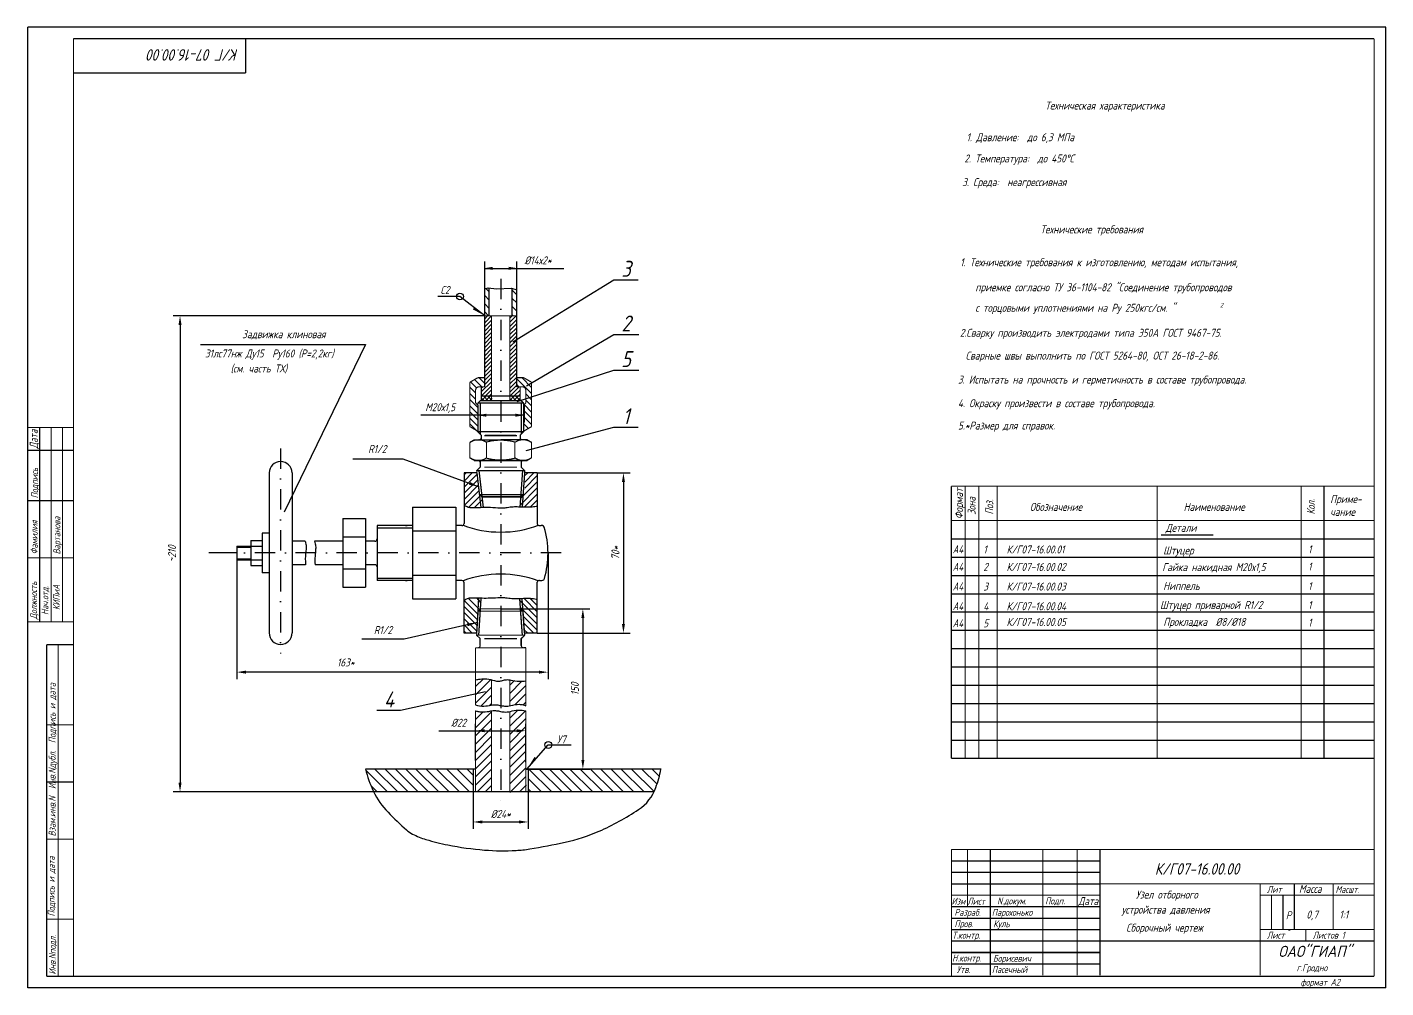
# Model space of a CAD drawing. Extents: x 143 to 1410, y 455 to 1060.
# Drawn here: x 143 to 738, y 456 to 876 of the extents above; entities that cross this region are included whole.
import ezdxf
from ezdxf.enums import TextEntityAlignment as Align

# ---------------------------------------------------------------- set-up
doc = ezdxf.new("R2010")
doc.units = 0
doc.header["$LTSCALE"] = 0.7
doc.header["$MEASUREMENT"] = 0
doc.linetypes.add('DASHDOT', pattern=[25.4, 12.7, -6.35, 0, -6.35])
doc.layers.get('0').update_dxf_attribs({"linetype": 'CONTINUOUS'})
doc.layers.get('DEFPOINTS').update_dxf_attribs({"linetype": 'CONTINUOUS'})
doc.styles.add('ROMANC', font='romanc', dxfattribs={"width": 0.8, "oblique": 15, "height": 3.5})
doc.dimstyles.get("Standard").update_dxf_attribs({"dimtxt": 0.18, "dimasz": 0.18, "dimexe": 0.18, "dimexo": 0.0625, "dimgap": 0.09, "dimtad": 0, "dimtih": 1, "dimtoh": 1, "dimdec": 4, "dimzin": 0, "dimdsep": 46, "dimtxsty": 'Standard', "dimcen": 0.09, "dimadec": 0, "dimazin": 0, "dimtfac": 1, "dimtdec": 4, "dimtofl": 0, "dimtmove": 0, "dimatfit": 3, "dimfxl": 0, "dimtolj": 1, "dimtzin": 0, "dimarcsym": 0})

# ---------------------------------------------------------------- blocks, each defined once
blk = doc.blocks.new('*D3')
at = {"color": 0, "linetype": 'ByBlock'}
for p, q in [((561.09, 750.24), (424.82, 750.24)), ((427.82, 746.24), (427.82, 546.12)), ((559.09, 542.12), (424.82, 542.12))]:
    blk.add_line(p, q, dxfattribs=at)
for points in [[(427.16, 746.24), (428.49, 746.24), (427.82, 750.24)], [(427.16, 546.12), (428.49, 546.12), (427.82, 542.12)]]:
    blk.add_solid(points, dxfattribs=at)
at = {"layer": 'DEFPOINTS', "color": 0, "linetype": 'ByBlock'}
for p in [(561.09, 750.24), (427.82, 542.12), (559.09, 542.12)]:
    blk.add_point(p, dxfattribs=at)
at = {"color": 0, "linetype": 'ByBlock', "style": 'ROMANC', "oblique": 15, "width": 0.8}
blk.add_text('~210', height=3.5, rotation=90, dxfattribs=at).set_placement((424.32, 646.18), align=Align.MIDDLE_CENTER)
blk = doc.blocks.new('*D4')
at = {"color": 0, "linetype": 'ByBlock'}
for p, q in [((556.09, 542.12), (556.09, 525.97)), ((580.09, 542.12), (580.09, 525.97)), ((560.09, 528.97), (576.09, 528.97))]:
    blk.add_line(p, q, dxfattribs=at)
for points in [[(560.09, 529.64), (560.09, 528.31), (556.09, 528.97)], [(576.09, 529.64), (576.09, 528.31), (580.09, 528.97)]]:
    blk.add_solid(points, dxfattribs=at)
at = {"layer": 'DEFPOINTS', "color": 0, "linetype": 'ByBlock'}
for p in [(556.09, 542.12), (580.09, 542.12), (580.09, 528.97)]:
    blk.add_point(p, dxfattribs=at)
at = {"color": 0, "linetype": 'ByBlock', "style": 'ROMANC', "oblique": 15, "width": 0.8}
blk.add_text('%%C24*', height=3.5, dxfattribs=at).set_placement((568.09, 532.47), align=Align.MIDDLE_CENTER)
blk = doc.blocks.new('*D5')
at = {"color": 0, "linetype": 'ByBlock'}
for p, q in [((584.09, 681.59), (624.76, 681.59)), ((621.76, 677.59), (621.76, 615.59)), ((584.09, 611.59), (624.76, 611.59))]:
    blk.add_line(p, q, dxfattribs=at)
for points in [[(621.1, 677.59), (622.43, 677.59), (621.76, 681.59)], [(621.1, 615.59), (622.43, 615.59), (621.76, 611.59)]]:
    blk.add_solid(points, dxfattribs=at)
at = {"layer": 'DEFPOINTS', "color": 0, "linetype": 'ByBlock'}
for p in [(584.09, 681.59), (584.09, 611.59), (621.76, 611.59)]:
    blk.add_point(p, dxfattribs=at)
at = {"color": 0, "linetype": 'ByBlock', "style": 'ROMANC', "oblique": 15, "width": 0.8}
blk.add_text('70*', height=3.5, rotation=90, dxfattribs=at).set_placement((618.26, 646.59), align=Align.MIDDLE_CENTER)
blk = doc.blocks.new('*X0')
at = {"color": 0}
for p, q in [((659.41, 734.85), (661.46, 736.89)), ((659.41, 736.65), (659.66, 736.89)), ((661.53, 735.79), (660.44, 736.89)), ((661.53, 734), (659.41, 736.12)), ((659.41, 733.05), (661.53, 735.17)), ((661.35, 732.39), (659.41, 734.32)), ((659.55, 732.39), (659.41, 732.52)), ((660.55, 732.39), (661.53, 733.38))]:
    blk.add_line(p, q, dxfattribs=at)
blk = doc.blocks.new('*X1')
at = {"color": 0}
for p, q in [((557.91, 832.24), (556.44, 833.7)), ((569.91, 831.01), (567.91, 833.01)), ((557.91, 828.65), (555.91, 830.65)), ((557.91, 825.05), (555.91, 827.05)), ((569.91, 827.42), (567.91, 829.42)), ((557.61, 821.76), (555.91, 823.46)), ((569.91, 823.83), (567.91, 825.83)), ((568.39, 821.76), (567.91, 822.24))]:
    blk.add_line(p, q, dxfattribs=at)

msp = doc.modelspace()

# ---------------------------------------------------------------- linework, layer by layer
for p, q in [((737.6804, 876.4646), (143.6804, 876.4646)), ((143.6804, 456.4646), (143.6804, 876.4646)), ((737.6804, 456.4646), (737.6804, 876.4646)), ((343.552, 750.244), (343.552, 762.01548)), ((345.552, 750.244), (345.552, 762.4453)), ((355.552, 750.244), (355.552, 762.23467)), ((355.908, 738.852), (400.094, 765.996)), ((357.552, 750.244), (357.552, 761.599)), ((400.094, 765.996), (410.597, 765.996)), ((332.537, 758.759), (323.076, 758.759)), ((343.58627, 750.3005), (332.72605, 758.71458)), ((219.31164, 737.779), (291.337, 737.779)), ((291.337, 737.779), (255.785, 664.383)), ((361.877, 719.622), (400.085, 742.054)), ((400.094, 742.109), (410.959, 742.109)), ((357.719, 712.793), (400.094, 726.546)), ((400.094, 726.546), (410.959, 726.546)), ((340.563, 712.126), (341.563, 713.126)), ((359.574, 713.126), (341.563, 713.126)), ((359.574, 713.126), (341.563, 713.126)), ((359.574, 713.126), (341.563, 713.126)), ((359.574, 713.126), (341.563, 713.126)), ((359.574, 713.126), (341.563, 713.126)), ((360.574, 712.126), (359.574, 713.126)), ((340.552, 710.06), (340.552, 699.56)), ((341.552, 712.126), (341.552, 698.56)), ((341.552, 711.06), (341.552, 699.56)), ((341.552, 711.049), (341.552, 698.56)), ((359.574, 713.06), (341.563, 713.06)), ((359.574, 713.06), (341.563, 713.06)), ((359.574, 713.06), (341.563, 713.06)), ((359.574, 713.06), (341.563, 713.06)), ((359.574, 713.06), (341.563, 713.06)), ((359.574, 713.06), (341.563, 713.06)), ((359.574, 713.06), (341.563, 713.06)), ((359.552, 712.126), (359.552, 699.56)), ((359.552, 711.06), (359.552, 698.56)), ((360.552, 710.06), (360.552, 699.56)), ((361.703, 691.439), (400.094, 701.573)), ((400.094, 701.573), (410.597, 701.573)), ((338.95908, 696.06), (350.552, 696.06)), ((342.052, 698.06), (340.552, 699.56)), ((360.552, 699.56), (340.56, 699.56)), ((340.76734, 696.06), (341.052, 696.06)), ((341.552, 698.56), (341.59509, 698.56)), ((342.052, 698.06), (342.052, 696.06)), ((357.18111, 697.885), (343.7178, 697.885)), ((362.14492, 696.06), (350.552, 696.06)), ((359.052, 698.06), (360.552, 699.56)), ((359.052, 698.06), (359.052, 696.06)), ((359.552, 698.56), (359.50891, 698.56)), ((359.552, 698.56), (359.50891, 698.56)), ((307.821, 687.633), (285.92195, 687.633)), ((340.82108, 675.54064), (307.821, 687.633)), ((350.552, 687.06), (338.95908, 687.06)), ((338.95908, 687.06), (340.76734, 687.06)), ((341.552, 684.06), (340.029, 682.537)), ((341.552, 687.06), (341.552, 684.06)), ((350.552, 687.06), (362.14492, 687.06)), ((359.552, 684.06), (359.499, 684.06)), ((359.552, 687.06), (359.552, 684.06)), ((359.552, 684.06), (361.075, 682.537)), ((249.264, 681.577), (249.264, 611.607)), ((259.264, 681.577), (259.264, 611.607)), ((334.552, 681.592), (334.552, 659.52778)), ((340.1476, 681.60195), (341.83359, 666.42802)), ((341.03458, 682.67446), (342.83943, 666.43085)), ((341.03458, 682.67446), (342.30455, 671.2448)), ((360.06151, 682.63031), (358.9345, 666.63222)), ((360.99101, 681.59443), (359.93483, 666.60173)), ((366.552, 681.592), (366.552, 659.29638)), ((341.20023, 672.12825), (342.30455, 671.2448)), ((360.32118, 672.08599), (359.13968, 671.06)), ((311.91, 666.592), (330.91, 666.592)), ((311.91, 666.592), (311.91, 626.592)), ((330.91, 666.592), (330.91, 626.592)), ((359.13968, 671.06), (342.53554, 671.06)), ((281.478, 661.592), (281.478, 631.592)), ((291.478, 661.592), (291.478, 631.592)), ((246.264, 655.262), (246.264, 637.922)), ((249.264, 655.262), (246.264, 655.262)), ((296.478, 658.592), (296.478, 634.592)), ((311.91, 658.592), (296.478, 658.592)), ((296.478, 657.58278), (311.91, 657.58278)), ((308.872, 658.592), (309.572, 658.592)), ((311.91, 656.302), (330.91, 656.302)), ((333.552, 658.52778), (330.91, 658.52778)), ((367.511, 658.57978), (368.277, 658.57978)), ((639.452, 654.55), (662.222, 654.55)), ((235.124, 649.592), (246.264, 649.592)), ((235.124, 649.592), (235.124, 643.592)), ((235.124, 649.092), (241.264, 649.092)), ((241.264, 652.092), (241.264, 641.092)), ((241.264, 652.092), (246.264, 652.092)), ((264.99499, 651.722), (259.264, 651.722)), ((281.478, 651.722), (269.05059, 651.722)), ((295.478, 651.722), (291.478, 651.722)), ((547.65999, 652.78406), (732.55999, 652.78406)), ((235.124, 644.092), (241.264, 644.092)), ((235.124, 643.592), (246.264, 643.592)), ((547.65999, 644.78406), (732.55999, 644.78406)), ((241.264, 641.092), (246.264, 641.092)), ((249.264, 637.922), (246.264, 637.922)), ((265.20157, 641.462), (259.264, 641.462)), ((281.478, 641.462), (269.35078, 641.462)), ((295.478, 641.462), (291.478, 641.462)), ((311.91, 636.882), (330.91, 636.882)), ((547.65999, 636.78406), (732.55999, 636.78406)), ((296.478, 635.60122), (311.91, 635.60122)), ((311.91, 634.592), (296.478, 634.592)), ((308.872, 634.592), (309.572, 634.592)), ((333.552, 634.53722), (330.91, 634.53722)), ((334.552, 611.592), (334.552, 633.53722)), ((366.552, 611.592), (366.552, 633.87262)), ((367.511, 634.58922), (368.277, 634.58922)), ((311.91, 626.592), (330.91, 626.592)), ((340.0979, 611.5892), (341.04839, 626.82689)), ((340.0979, 611.5892), (341.04839, 626.82689)), ((341.03227, 610.50593), (342.04434, 626.73076)), ((341.15822, 612.525), (342.04434, 626.73076)), ((360.06239, 610.51898), (358.96078, 626.50793)), ((359.92334, 612.5372), (358.96078, 626.50793)), ((360.98971, 611.6083), (359.95663, 626.6026)), ((360.98971, 611.6083), (359.95663, 626.6026)), ((547.65999, 628.78406), (732.55999, 628.78406)), ((340.69133, 621.10271), (341.75165, 622.03851)), ((341.0357, 610.56082), (341.75165, 622.03851)), ((341.0357, 610.56082), (341.75165, 622.03851)), ((360.33452, 621.11776), (359.17936, 622.124)), ((360.05861, 610.57385), (359.26815, 622.04666)), ((547.65999, 620.78406), (732.55999, 620.78406)), ((340.38281, 616.1566), (308.393, 608.911)), ((547.65999, 612.78406), (732.55999, 612.78406)), ((308.393, 608.911), (289.82974, 608.911)), ((341.552, 609.124), (340.029, 610.647)), ((341.552, 606.124), (341.552, 609.124)), ((341.552, 607.124), (341.552, 608.91689)), ((359.552, 609.124), (359.499, 609.124)), ((359.552, 609.124), (361.075, 610.647)), ((359.552, 606.124), (359.552, 609.124)), ((361.552, 605.124), (360.552, 605.124)), ((547.65999, 604.78406), (732.55999, 604.78406)), ((547.65999, 596.78406), (732.55999, 596.78406)), ((547.65999, 588.78406), (732.55999, 588.78406)), ((343.886, 585.8), (306.655, 577.775)), ((306.655, 577.775), (296.435, 577.775)), ((547.65999, 580.78406), (732.55999, 580.78406)), ((547.65999, 572.78406), (732.55999, 572.78406)), ((547.65999, 564.78406), (732.55999, 564.78406)), ((361.94837, 552.124), (371.35557, 562.66324)), ((371.31, 562.687), (381.373, 562.687)), ((339.552, 552.124), (291.36596, 552.124)), ((420.69, 552.124), (361.552, 552.124)), ((346.552, 542.124), (295.02808, 542.124)), ((417.60482, 542.124), (339.552, 542.124)), ((547.6804, 511.9646), (612.6804, 511.9646)), ((547.6804, 506.9646), (612.6804, 506.9646)), ((547.6804, 501.9646), (612.6804, 501.9646)), ((547.6804, 486.9646), (612.6804, 486.9646)), ((547.6804, 481.9646), (612.6804, 481.9646)), ((695.106, 481.826), (695.892, 481.826)), ((547.6804, 476.9646), (732.6804, 476.9646)), ((547.6804, 471.9646), (612.6804, 471.9646)), ((612.6804, 471.9646), (547.6804, 471.9646)), ((547.6804, 471.9646), (612.6804, 471.9646)), ((547.6804, 466.9646), (612.6804, 466.9646)), ((737.6804, 456.4646), (143.6804, 456.4646)), ((737.6804, 456.4646), (737.6804, 456.4646))]:
    msp.add_line(p, q)
at = {"color": 0, "linetype": 'ByBlock'}
for p, q in [((343.552, 762.01548), (343.552, 774.028)), ((357.552, 761.599), (357.552, 774.028)), ((343.552, 771.028), (357.552, 771.028)), ((357.552, 771.028), (365.552, 771.028)), ((365.552, 771.028), (378.1382, 771.028)), ((340.552, 711.232), (340.552, 703.814)), ((360.80458, 711.45058), (360.80458, 703.814)), ((332.552, 706.814), (315.64751, 706.814)), ((340.552, 706.814), (332.552, 706.814)), ((360.80458, 706.814), (340.552, 706.814)), ((235.124, 646.592), (222.896, 646.592)), ((235.124, 646.592), (235.124, 591.474)), ((371.234, 646.592), (371.234, 591.474)), ((350.552, 622.124), (389.481, 622.124)), ((386.481, 618.124), (386.481, 556.124)), ((367.234, 594.474), (239.124, 594.474)), ((339.552, 555.82815), (339.552, 571.856)), ((361.552, 555.124), (361.552, 571.856)), ((323.552, 568.856), (357.552, 568.856)), ((361.552, 552.124), (389.481, 552.124))]:
    msp.add_line(p, q, dxfattribs=at)
at = {"linetype": 'DASHDOT'}
for p, q in [((350.552, 766.459), (350.552, 536.434)), ((254.264, 692.293), (254.264, 602.672)), ((377.015, 646.592), (227.808, 646.592))]:
    msp.add_line(p, q, dxfattribs=at)
at = {"color": 0}
for p, q in [((343.552, 749.01058), (344.78542, 750.244)), ((343.552, 747.21453), (346.552, 750.21453)), ((354.552, 749.23427), (355.56173, 750.244)), ((354.552, 747.43822), (357.35778, 750.244)), ((343.552, 745.41848), (346.552, 748.41848)), ((343.552, 743.62243), (346.552, 746.62243)), ((343.552, 741.82638), (346.552, 744.82638)), ((343.552, 740.03033), (346.552, 743.03033)), ((354.552, 745.64217), (357.552, 748.64217)), ((354.552, 743.84612), (357.552, 746.84612)), ((354.552, 742.05007), (357.552, 745.05007)), ((354.552, 740.25402), (357.552, 743.25402)), ((343.552, 738.23427), (346.552, 741.23427)), ((343.552, 736.43822), (346.552, 739.43822)), ((343.552, 734.64217), (346.552, 737.64217)), ((354.552, 738.45797), (357.552, 741.45797)), ((354.552, 736.66192), (357.552, 739.66192)), ((354.552, 734.86586), (357.552, 737.86586)), ((343.552, 732.84612), (346.552, 735.84612)), ((343.552, 731.05007), (346.552, 734.05007)), ((343.552, 729.25402), (346.552, 732.25402)), ((354.552, 733.06981), (357.552, 736.06981)), ((354.552, 731.27376), (357.552, 734.27376)), ((354.552, 729.47771), (357.552, 732.47771)), ((343.552, 727.45797), (346.552, 730.45797)), ((343.552, 725.66192), (346.552, 728.66192)), ((343.552, 723.86586), (346.552, 726.86586)), ((343.552, 722.06981), (346.552, 725.06981)), ((354.552, 727.68166), (357.552, 730.68166)), ((354.552, 725.88561), (357.552, 728.88561)), ((354.552, 724.08956), (357.552, 727.08956)), ((354.552, 722.29351), (357.552, 725.29351)), ((337.37903, 721.40574), (340.01503, 718.76974)), ((339.08701, 722.39184), (342.23484, 719.244)), ((340.92892, 723.244), (343.552, 720.62092)), ((342.052, 716.97771), (346.552, 721.47771)), ((342.052, 718.77376), (342.52224, 719.244)), ((342.11434, 715.244), (346.552, 719.68166)), ((343.552, 720.27376), (346.552, 723.27376)), ((354.552, 720.49745), (357.552, 723.49745)), ((354.552, 718.7014), (357.552, 721.7014)), ((354.552, 716.90535), (357.552, 719.90535)), ((354.6867, 715.244), (358.6867, 719.244)), ((357.552, 722.78538), (364.052, 716.28538)), ((357.552, 720.09131), (358.39931, 719.244)), ((359.78746, 723.244), (364.052, 718.97946)), ((337.052, 719.03869), (339.552, 716.53869)), ((337.052, 716.34461), (339.552, 713.84461)), ((337.052, 713.65054), (340.552, 710.15054)), ((343.91039, 715.244), (346.552, 717.88561)), ((345.70644, 715.244), (346.552, 716.08956)), ((356.48275, 715.244), (359.052, 717.81325)), ((358.2788, 715.244), (359.052, 716.0172)), ((361.552, 716.09131), (364.052, 713.59131)), ((361.552, 713.39723), (364.052, 710.89723)), ((337.052, 710.95646), (340.552, 707.45646)), ((337.052, 708.26238), (340.552, 704.76238)), ((360.552, 709.00907), (364.052, 705.50907)), ((360.80458, 711.45058), (364.052, 708.20315)), ((337.052, 705.56831), (340.552, 702.06831)), ((337.052, 703.08531), (340.552, 699.58531)), ((360.552, 706.315), (364.052, 702.815)), ((360.552, 703.62092), (360.77105, 703.40188)), ((360.552, 703.236), (362.72273, 701.06527)), ((334.552, 680.74089), (335.40311, 681.592)), ((334.552, 678.04681), (338.09719, 681.592)), ((334.552, 675.35274), (340.21296, 681.0137)), ((334.552, 672.65866), (340.48237, 678.58903)), ((359.19734, 670.36323), (366.552, 677.71789)), ((360.90023, 680.30574), (362.2797, 681.50364)), ((361.052, 677.60605), (365.03795, 681.592)), ((361.052, 674.91197), (366.552, 680.41197)), ((334.552, 669.96458), (340.75177, 676.16436)), ((334.60022, 667.31873), (341.02118, 673.73969)), ((336.44978, 666.47421), (342.19613, 672.22056)), ((358.99317, 667.46498), (366.552, 675.02382)), ((360.79, 666.56773), (366.552, 672.32974)), ((338.97552, 666.30587), (342.46554, 669.79589)), ((363.48737, 666.57103), (366.552, 669.63566)), ((334.60022, 625.86527), (340.61333, 619.85217)), ((336.44978, 626.70979), (341.41669, 621.74288)), ((339.97517, 626.91269), (341.91835, 624.71096)), ((359.01676, 625.69543), (366.552, 618.16018)), ((360.79, 626.61627), (366.552, 620.85426)), ((363.48737, 626.61297), (366.552, 623.54834)), ((334.552, 623.21942), (340.45514, 617.31627)), ((334.552, 620.52534), (340.052, 615.02534)), ((359.21611, 622.802), (366.552, 615.46611)), ((360.49201, 618.83202), (366.552, 612.77203)), ((334.552, 617.83126), (340.052, 612.33126)), ((334.552, 615.13719), (338.09719, 611.592)), ((334.552, 612.44311), (335.40311, 611.592)), ((360.69136, 615.93859), (365.03795, 611.592)), ((360.90091, 612.89712), (362.27853, 611.6971)), ((339.552, 588.15707), (342.98311, 591.58818)), ((339.552, 584.56497), (346.20964, 591.22261)), ((354.552, 588.78866), (356.51906, 590.75572)), ((354.552, 585.19656), (359.85336, 590.49792)), ((354.552, 581.60446), (361.552, 588.60446)), ((339.552, 580.97287), (346.552, 587.97287)), ((341.84359, 579.67236), (346.552, 584.38077)), ((356.81313, 580.27348), (361.552, 585.01236)), ((339.552, 577.38077), (339.68103, 577.5098)), ((339.552, 570.19656), (346.552, 577.19656)), ((339.552, 573.78866), (342.83594, 577.0726)), ((345.67088, 579.90754), (346.552, 580.78866)), ((354.552, 574.42025), (357.97982, 577.84808)), ((354.552, 570.82815), (361.34047, 577.61662)), ((360.33421, 580.20246), (361.552, 581.42025)), ((339.552, 566.60446), (346.552, 573.60446)), ((354.552, 567.23605), (361.552, 574.23605)), ((354.552, 563.64395), (361.552, 570.64395)), ((339.552, 563.01236), (346.552, 570.01236)), ((339.552, 559.42025), (346.552, 566.42025)), ((354.552, 560.05184), (361.552, 567.05184)), ((339.552, 555.82815), (346.552, 562.82815)), ((339.552, 552.23605), (346.552, 559.23605)), ((354.552, 556.45974), (361.552, 563.45974)), ((354.552, 552.86764), (361.552, 559.86764)), ((339.552, 548.64395), (346.552, 555.64395)), ((354.552, 549.27554), (361.552, 556.27554)), ((354.552, 545.68343), (361.552, 552.68343)), ((301.03214, 542.124), (291.48625, 551.66989)), ((305.52227, 542.124), (295.52227, 552.124)), ((310.0124, 542.124), (300.0124, 552.124)), ((314.50253, 542.124), (304.50253, 552.124)), ((318.99266, 542.124), (308.99266, 552.124)), ((323.48278, 542.124), (313.48278, 552.124)), ((327.97291, 542.124), (317.97291, 552.124)), ((332.46304, 542.124), (322.46304, 552.124)), ((336.95317, 542.124), (326.95317, 552.124)), ((338.552, 545.0153), (331.4433, 552.124)), ((338.552, 549.50542), (335.93342, 552.124)), ((339.552, 545.05184), (346.552, 552.05184)), ((340.21626, 542.124), (346.552, 548.45974)), ((354.552, 541.85543), (361.552, 548.85543)), ((368.38406, 542.124), (362.552, 547.95606)), ((372.87419, 542.124), (362.87419, 552.124)), ((377.36432, 542.124), (367.36432, 552.124)), ((381.85445, 542.124), (371.85445, 552.124)), ((386.34458, 542.124), (376.34458, 552.124)), ((390.8347, 542.124), (380.8347, 552.124)), ((395.32483, 542.124), (385.32483, 552.124)), ((399.81496, 542.124), (389.81496, 552.124)), ((404.30509, 542.124), (394.30509, 552.124)), ((408.79522, 542.124), (398.79522, 552.124)), ((413.28534, 542.124), (403.28534, 552.124)), ((417.66022, 542.23925), (407.77547, 552.124)), ((418.90649, 545.48311), (412.2656, 552.124)), ((419.91897, 548.96076), (416.75573, 552.124)), ((296.54202, 542.124), (293.80432, 544.86169)), ((343.80836, 542.124), (346.552, 544.86764)), ((358.69857, 542.124), (361.81, 545.23543)), ((363.89394, 542.124), (362.552, 543.46594))]:
    msp.add_line(p, q, dxfattribs=at)
at = {"linetype": 'Continuous'}
for p, q in [((360.574, 712.126), (340.552, 712.126)), ((338.95908, 687.06), (350.552, 687.06)), ((362.14492, 687.06), (350.552, 687.06)), ((340.052, 681.592), (334.552, 681.592)), ((366.552, 681.592), (361.052, 681.592)), ((360.29125, 672.06), (341.28554, 672.06)), ((360.29125, 672.06), (350.552, 672.06)), ((281.478, 661.592), (291.478, 661.592)), ((281.478, 653.592), (291.478, 653.592)), ((281.478, 639.592), (291.478, 639.592)), ((281.478, 631.592), (291.478, 631.592)), ((340.052, 611.592), (334.552, 611.592)), ((340.052, 611.592), (334.552, 611.592)), ((340.052, 611.592), (334.552, 611.592)), ((366.552, 611.592), (361.052, 611.592)), ((366.552, 611.592), (361.052, 611.592)), ((366.552, 611.592), (361.052, 611.592)), ((338.552, 552.124), (338.552, 542.124)), ((362.552, 552.124), (362.552, 542.124))]:
    msp.add_line(p, q, dxfattribs=at)
at = {"const_width": 0.5}
for points in [[(732.5774, 871.4646), (163.6804, 871.4646)], [(163.6804, 461.4646), (163.6804, 871.4646)], [(238.9904, 856.4126), (238.9904, 871.4126)], [(732.5774, 461.4646), (732.5774, 871.4646)], [(238.9904, 856.4126), (163.6804, 856.4126)], [(343.552, 750.244), (343.552, 719.126)], [(343.552, 750.244), (357.552, 750.244)], [(357.552, 750.244), (343.552, 750.244)], [(346.552, 750.244), (346.552, 713.126)], [(354.552, 750.244), (354.552, 713.126)], [(357.552, 750.244), (357.552, 719.126)], [(340.563, 723.244), (337.052, 721.21692)], [(337.052, 721.21692), (337.052, 701.83273)], [(343.552, 723.244), (340.563, 723.244)], [(343.552, 719.244), (341.152, 719.244)], [(342.052, 719.244), (342.052, 713.126)], [(343.552, 719.244), (342.052, 719.244)], [(360.552, 723.244), (357.552, 723.244)], [(359.952, 719.244), (357.552, 719.244)], [(359.052, 719.244), (357.552, 719.244)], [(359.052, 719.244), (359.052, 713.126)], [(360.552, 723.244), (364.052, 721.22327)], [(364.052, 721.22327), (364.052, 701.83273)], [(339.552, 717.644), (339.552, 712.61221)], [(340.552, 712.148), (341.53, 713.126)], [(340.563, 712.126), (341.563, 713.126)], [(359.574, 713.126), (341.563, 713.126)], [(359.052, 715.244), (342.052, 715.244)], [(360.552, 712.148), (359.574, 713.126)], [(361.552, 717.644), (361.552, 712.61221)], [(339.84489, 711.93911), (340.552, 711.232)], [(340.552, 712.126), (340.552, 699.56)], [(340.552, 710.082), (340.552, 699.56)], [(360.552, 712.126), (360.552, 699.56)], [(361.25911, 711.90511), (360.552, 711.198)], [(163.8004, 701.4646), (143.6804, 701.4646)], [(148.9004, 616.4646), (148.9004, 701.4646)], [(153.9004, 616.4646), (153.9004, 701.4646)], [(158.9004, 616.4646), (158.9004, 701.4646)], [(340.702, 699.7254), (337.052, 701.83273)], [(360.402, 699.7254), (364.052, 701.83273)], [(338.95908, 696.06), (337.052, 694.95895)], [(338.95908, 696.06), (337.052, 694.95895)], [(350.552, 696.06), (338.95908, 696.06)], [(338.95908, 696.06), (341.052, 696.06)], [(340.552, 699.56), (350.552, 699.56)], [(341.90555, 698.20645), (340.552, 699.56)], [(341.90555, 698.20645), (340.552, 699.56)], [(342.052, 697.85289), (342.052, 697.06)], [(342.052, 697.85289), (342.052, 697.06)], [(343.435, 697.885), (350.552, 697.885)], [(344.36734, 695.10944), (344.36734, 688.01056)], [(360.552, 699.56), (350.552, 699.56)], [(357.669, 697.885), (350.552, 697.885)], [(350.552, 696.06), (362.14492, 696.06)], [(356.73666, 695.10944), (356.73666, 688.01056)], [(359.052, 697.85289), (359.052, 697.06)], [(359.19845, 698.20645), (360.552, 699.56)], [(362.14492, 696.06), (364.052, 694.95895)], [(163.8004, 691.4646), (143.6804, 691.4646)], [(337.052, 694.95895), (337.052, 688.16105)], [(337.052, 694.95895), (337.052, 688.16105)], [(364.052, 694.95895), (364.052, 688.16105)], [(338.95908, 687.06), (337.052, 688.16105)], [(338.95908, 687.06), (337.052, 688.16105)], [(338.95908, 687.06), (350.552, 687.06)], [(340.76734, 687.06), (338.95908, 687.06)], [(341.40555, 683.91355), (340.052, 682.56)], [(341.40555, 683.91355), (340.052, 682.56)], [(341.552, 686.06), (341.552, 684.26711)], [(341.552, 686.06), (341.552, 684.26711)], [(343.435, 684.06), (350.552, 684.06)], [(362.14492, 687.06), (350.552, 687.06)], [(357.669, 684.06), (350.552, 684.06)], [(359.552, 686.06), (359.552, 684.26711)], [(359.69845, 683.91355), (361.052, 682.56)], [(362.14492, 687.06), (364.052, 688.16105)], [(340.0407, 682.56403), (341.20023, 672.12825)], [(340.0407, 682.56403), (341.20023, 672.12825)], [(340.052, 682.56), (350.552, 682.56)], [(361.052, 682.56), (350.552, 682.56)], [(361.05904, 682.56003), (360.32118, 672.08599)], [(341.20023, 672.12825), (342.30455, 671.2448)], [(341.20023, 672.12825), (342.53554, 671.06)], [(341.28554, 672.06), (350.542, 672.06)], [(360.29125, 672.06), (350.562, 672.06)], [(360.32118, 672.08599), (359.13968, 671.06)], [(547.60999, 675.78406), (732.55999, 675.78406)], [(547.60999, 675.78406), (732.55999, 675.78406)], [(547.65999, 556.78406), (547.65999, 675.78406)], [(553.65999, 556.78406), (553.65999, 675.78406)], [(559.65999, 556.78406), (559.65999, 675.78406)], [(567.65999, 556.78406), (567.65999, 675.78406)], [(637.65999, 556.78406), (637.65999, 675.78406)], [(700.65999, 556.78406), (700.65999, 675.78406)], [(710.65999, 556.78406), (710.65999, 675.78406)], [(163.8004, 669.4646), (143.6804, 669.4646)], [(359.13968, 671.06), (342.53554, 671.06)], [(547.65999, 660.78406), (732.55999, 660.78406)], [(163.8004, 644.4646), (143.6804, 644.4646)], [(340.03764, 610.62308), (340.69133, 621.10271)], [(340.03764, 610.62308), (340.69133, 621.10271)], [(340.69133, 621.10271), (341.84851, 622.124)], [(340.69133, 621.10271), (341.75165, 622.03851)], [(340.71546, 621.124), (350.542, 621.124)], [(359.17936, 622.124), (341.84851, 622.124)], [(360.32735, 621.124), (350.562, 621.124)], [(360.33452, 621.11776), (359.17936, 622.124)], [(361.05625, 610.64259), (360.33452, 621.11776)], [(163.8004, 616.4646), (143.6804, 616.4646)], [(151.9604, 461.4646), (151.9604, 606.4646)], [(163.9604, 606.4646), (151.9604, 606.4646)], [(156.9604, 461.4646), (156.9604, 606.4646)], [(341.40555, 609.27045), (340.052, 610.624)], [(341.40555, 609.27045), (340.052, 610.624)], [(340.052, 610.624), (350.552, 610.624)], [(341.552, 606.124), (341.552, 608.91689)], [(343.435, 609.124), (350.552, 609.124)], [(361.052, 610.624), (350.552, 610.624)], [(357.669, 609.124), (350.552, 609.124)], [(359.552, 606.124), (359.552, 608.91689)], [(359.69845, 609.27045), (361.052, 610.624)], [(339.552, 605.124), (361.552, 605.124)], [(163.9604, 571.4646), (151.9604, 571.4646)], [(547.65999, 556.78406), (732.55999, 556.78406)], [(163.9604, 546.4646), (151.9604, 546.4646)], [(361.552, 542.124), (339.552, 542.124)], [(163.9604, 521.4646), (151.9604, 521.4646)], [(547.6804, 516.9646), (732.6804, 516.9646)], [(547.6804, 461.9646), (547.6804, 516.9646)], [(547.6804, 516.9646), (547.6804, 461.4646)], [(554.6804, 491.9646), (554.6804, 516.9646)], [(564.6804, 461.9646), (564.6804, 516.9646)], [(587.6804, 461.9646), (587.6804, 516.9646)], [(602.6804, 461.9646), (602.6804, 516.9646)], [(612.6804, 461.9646), (612.6804, 516.9646)], [(612.6804, 501.9646), (732.6804, 501.9646)], [(682.6804, 461.9646), (682.6804, 501.9646)], [(697.6804, 481.9646), (697.6804, 501.9646)], [(714.6804, 481.9646), (714.6804, 501.9646)], [(547.6804, 496.9646), (612.6804, 496.9646)], [(547.6804, 496.9646), (612.6804, 496.9646)], [(682.6804, 496.9646), (732.6804, 496.9646)], [(682.6804, 496.9646), (732.6804, 496.9646)], [(687.6804, 481.9646), (687.6804, 496.9646)], [(692.6804, 481.9646), (692.6804, 496.9646)], [(547.6804, 491.9646), (612.6804, 491.9646)], [(547.6804, 491.9646), (612.6804, 491.9646)], [(163.9604, 486.4646), (151.9604, 486.4646)], [(682.6804, 481.9646), (732.6804, 481.9646)], [(682.6804, 481.9646), (732.6804, 481.9646)], [(702.6804, 476.9646), (702.6804, 481.9646)], [(612.6804, 476.9646), (732.6804, 476.9646)], [(682.6804, 476.9646), (732.6804, 476.9646)], [(732.5774, 461.4646), (151.9604, 461.4646)]]:
    msp.add_lwpolyline(points, dxfattribs=at)
msp.add_lwpolyline([(343.552, 762.01548), (345.056, 762.516), (348.669, 762.001), (355.208, 762.344), (357.552, 761.599)])
for points, format in [([(343.58627, 750.3005, 0, 1, 0), (338.63831, 753.51417, 1, 1, 0)], "xyseb"), ([(366.552, 666.96538, -0.010157751), (364.31312, 666.64603, -0.030036469), (362.7, 666.547, -0.01379802), (358.35036, 666.66158, 0.026226018), (356.06, 666.665, 0.028310418), (353.35818, 666.37328, -0.037564622), (351.317, 666.191, -0.018985559), (349.30784, 666.23922, 0.008914502), (345.033, 666.428, 0.019358492), (341.63738, 666.38586, -0.016130036), (337.563, 666.309, -0.103314017), (335.88124, 666.68382, -0.018146955), (334.552, 667.34484)], "xyb"), ([(264.99499, 651.722, -0.012444851), (265.2327, 650.96265, -0.081079433), (265.459, 649.032, -0.018121611), (265.2982, 647.05997, 0.016208247), (265.11, 644.856, 0.028847531), (265.1215, 642.51182, 0.006766993), (265.20157, 641.462)], "xyb"), ([(269.05059, 651.722, -0.018235047), (269.4117, 650.61365, -0.081079433), (269.638, 648.683, -0.018121611), (269.4772, 646.71097, 0.016208247), (269.289, 644.507, 0.028847531), (269.3005, 642.16282, 0.004515778), (269.35078, 641.462)], "xyb"), ([(366.552, 626.21862, 0.010157751), (364.31312, 626.53797, 0.030036469), (362.7, 626.637, 0.01379802), (358.35036, 626.52242, -0.026226018), (356.06, 626.519, -0.028310418), (353.35818, 626.81072, 0.037564622), (351.317, 626.993, 0.018985559), (349.30784, 626.94478, -0.008914502), (345.033, 626.756, -0.019358492), (341.63738, 626.79814, 0.016130036), (337.563, 626.875, 0.103314017), (335.88124, 626.50018, 0.018146955), (334.552, 625.83916)], "xyb"), ([(339.552, 591.10471, -0.022521087), (341.49725, 591.47239, -0.063776655), (344.457, 591.515, -0.050993053), (347.83373, 590.77802, 0.092940615), (349.725, 590.528, 0.071284265), (351.36059, 590.85316, -0.070309295), (353.018, 591.186, -0.067198537), (354.98001, 591.03581, 0.035911271), (358.615, 590.528, 0.050801023), (361.552, 590.62938, 0.041455727)], "xyb"), ([(339.552, 580.25373, 0.109096402), (343.172, 579.631, 0.041279808), (346.42317, 580.05436, -0.065856292), (348.477, 580.22, -0.049297761), (350.21442, 579.95819, 0.042807446), (352.21, 579.631, 0.086308768), (354.98806, 579.89638, -0.064151196), (358.694, 580.416, -0.069414533), (360.31085, 580.20884, -0.017712666), (361.552, 579.82292)], "xyb"), ([(339.552, 577.54327, 0.016741925), (340.96703, 577.22177, 0.059295584), (342.975, 577.078, 0.041279808), (346.22617, 577.50136, -0.065856292), (348.28, 577.667, -0.049297761), (350.01742, 577.40519, 0.042807446), (352.013, 577.078, 0.086308768), (354.79106, 577.34338, -0.117076849), (361.552, 577.57563, -0.069414533)], "xyb"), ([(362.20717, 552.41395, 0, 1, 0), (365.7569, 557.12664, 1, 1, 0)], "xyseb"), ([(291.36596, 552.124, 0.047025916), (294.91691, 542.35625, 0.081593268), (301.26, 533.193, 0.019039341), (309.30678, 525.4772, 0.06607135), (311.979, 523.671, 0.041049487), (317.86941, 521.31573, 0.026305563), (327.462, 518.91, 0.028340079), (343.47614, 516.71106, 0.033294913), (357.238, 516.529, 0.027935719), (363.26619, 517.18987, 0.010794914), (378.677, 520.1, 0.052485799), (393.58874, 524.92772, 0.041784466), (410.835, 534.383, 0.161383953), (418.40257, 544.01844, 0.039108969), (420.62475, 552.124)], "xyb")]:
    msp.add_lwpolyline(points, format=format)
for points in [[(341.152, 719.244, 0.414213562), (339.552, 717.644, 0.414213562)], [(361.552, 717.644, 0.414213562), (359.952, 719.244, 0.414213562)], [(339.552, 712.61221, 0.198912367), (339.84489, 711.90511, 0.198912367)], [(361.25911, 711.90511, 0.198912367), (361.552, 712.61221, 0.198912367)], [(337.052, 694.81324, -0.337741949), (344.36734, 694.90119, -0.337741949)], [(341.052, 696.06, 0.414213562), (342.052, 697.06, 0.414213562)], [(342.052, 697.06, -0.414213562), (341.052, 696.06, -0.414213562)], [(342.052, 697.85289, 0.198912367), (341.90555, 698.20645, 0.198912367)], [(341.90555, 698.20645, -0.198912367), (342.052, 697.85289, -0.198912367)], [(344.36734, 695.10944, -0.065251106), (350.552, 695.92, -0.065251106)], [(356.73666, 695.10944, 0.065251106), (350.552, 695.92, 0.065251106)], [(364.052, 694.81324, 0.337741949), (356.73666, 694.90119, 0.337741949)], [(359.19845, 698.20645, 0.198912367), (359.052, 697.85289, 0.198912367)], [(359.052, 697.06, 0.414213562), (360.052, 696.06, 0.414213562)], [(344.36734, 688.21881, -0.337741949), (337.052, 688.30676, -0.337741949)], [(341.552, 686.06, 0.414213562), (340.552, 687.06, 0.414213562)], [(340.552, 687.06, -0.414213562), (341.552, 686.06, -0.414213562)], [(341.40555, 683.91355, 0.198912367), (341.552, 684.26711, 0.198912367)], [(341.552, 684.26711, -0.198912367), (341.40555, 683.91355, -0.198912367)], [(350.552, 687.2, -0.065251106), (344.36734, 688.01056, -0.065251106)], [(350.552, 687.2, 0.065251106), (356.73666, 688.01056, 0.065251106)], [(356.73666, 688.21881, 0.337741949), (364.052, 688.30676, 0.337741949)], [(360.552, 687.06, 0.414213562), (359.552, 686.06, 0.414213562)], [(359.552, 684.26711, 0.198912367), (359.69845, 683.91355, 0.198912367)], [(340.552, 605.124, 0.414213562), (341.552, 606.124, 0.414213562)], [(341.552, 608.91689, 0.198912367), (341.40555, 609.27045, 0.198912367)], [(341.40555, 609.27045, -0.198912367), (341.552, 608.91689, -0.198912367)], [(359.552, 608.91689, -0.198912367), (359.69845, 609.27045, -0.198912367)], [(359.552, 606.124, 0.414213562), (360.552, 605.124, 0.414213562)]]:
    msp.add_lwpolyline(points, format="xyb", dxfattribs=at)
at = {"linetype": 'Continuous', "const_width": 0.5}
for points in [[(340.552, 712.126), (350.542, 712.126)], [(360.552, 712.126), (350.562, 712.126)], [(339.552, 605.124), (339.552, 580.14901)], [(361.552, 605.124), (361.552, 579.82292)], [(346.552, 591.14318), (346.552, 580.08096)], [(354.552, 591.11414), (354.552, 579.78973)], [(339.552, 577.54327), (339.552, 542.124)], [(346.552, 577.56431), (346.552, 542.124)], [(354.552, 577.28176), (354.552, 542.124)], [(361.552, 577.57563), (361.552, 542.124)]]:
    msp.add_lwpolyline(points, dxfattribs=at)
for centre in [(332.72605, 758.71458), (371.35557, 562.66324)]:
    msp.add_circle(centre, 1.5)
for centre, radius, start, end in [((254.264, 681.577), 5, 0, 180), ((340.76734, 693.06), 6.033, 231.98727348, 270), ((333.552, 659.52778), 1, 270, 0), ((350.552, 703.09798), 47.38801, 249.64160826, 290.35839174), ((367.511, 659.57978), 1, 196.4635952, 270), ((368.277, 655.57978), 3, 79.25464558, 90), ((368.64989, 657.54471), 1, 16.30090771, 79.25464558), ((330.824, 646.483), 40.41014, 344.02583477, 16.30090771), ((295.478, 652.722), 1, 270, 0), ((295.478, 640.462), 1, 0, 90), ((350.552, 589.95602), 47.38801, 69.75562166, 110.34390669), ((333.552, 633.53722), 1, 0, 90), ((367.511, 633.58922), 1, 90, 163.5364048), ((368.277, 637.58922), 3, 270, 282.57266785), ((368.71236, 635.63718), 1, 282.57266785, 344.02583477), ((254.264, 611.607), 5, 180, 0)]:
    msp.add_arc(centre, radius, start, end)
at = {"color": 0, "linetype": 'ByBlock'}
for points in [[(347.031, 771.69467), (347.031, 770.36133), (343.031, 771.028)], [(354.074, 771.69467), (354.074, 770.36133), (358.074, 771.028)], [(344.32758, 707.48067), (344.32758, 706.14733), (340.32758, 706.814)], [(356.941, 707.48067), (356.941, 706.14733), (360.941, 706.814)], [(385.81433, 618.124), (387.14767, 618.124), (386.481, 622.124)], [(239.124, 595.14067), (239.124, 593.80733), (235.124, 594.474)], [(367.234, 595.14067), (367.234, 593.80733), (371.234, 594.474)], [(343.552, 569.52267), (343.552, 568.18933), (339.552, 568.856)], [(357.552, 569.52267), (357.552, 568.18933), (361.552, 568.856)], [(385.81433, 556.124), (387.14767, 556.124), (386.481, 552.124)]]:
    msp.add_solid(points, dxfattribs=at)
for points in [[(337.17959, 677.61621), (336.72084, 676.36428), (340.706, 675.614)], [(335.81955, 615.80659), (336.11408, 614.5062), (339.868, 616.04)]]:
    msp.add_solid(points)
at = {"layer": 'DEFPOINTS', "color": 0, "linetype": 'ByBlock'}
for p in [(357.552, 771.028), (343.552, 762.01548), (357.552, 761.599), (343.552, 750.244), (341.53, 713.126), (341.53, 713.126), (341.552, 713.115), (345.75636, 713.126), (359.574, 713.126), (359.574, 713.126), (340.552, 711.232), (346.552, 712.33036), (350.552, 712.331), (350.552, 712.331), (360.80458, 711.45058), (340.552, 706.814), (341.39749, 696.06), (359.70651, 696.06), (341.39749, 687.06), (359.70651, 687.06), (334.552, 681.592), (342.19411, 672.23868), (359.32365, 672.15626), (342.30455, 671.2448), (342.30455, 671.2448), (359.25338, 671.15874), (359.25338, 671.15874), (225.896, 646.592), (235.124, 646.592), (235.124, 646.592), (371.234, 646.592), (341.68939, 621.04045), (341.75165, 622.03851), (341.75165, 622.03851), (350.552, 622.124), (359.26815, 622.04666), (359.26815, 622.04666), (359.33689, 621.04902), (334.552, 611.592), (334.552, 611.592), (235.124, 594.474), (361.552, 568.856), (339.552, 555.82815), (361.552, 555.124), (386.481, 552.124)]:
    msp.add_point(p, dxfattribs=at)

# ---------------------------------------------------------------- block references
msp.add_blockref('*X1', (-212.354, -71.512))
at = {"rotation": 270}
for p in [(-390.066, 1374.659), (-377.838, 1374.659)]:
    msp.add_blockref('*X0', p, dxfattribs=at)

# ---------------------------------------------------------------- texts
at = {"style": 'ROMANC', "oblique": 15}
for s, height, rotation, width, p in [('К/Г 07-16.00.00', 5, 180, 0.8, (235.8204, 866.8406)), ('Подпись', 3, 90, 0.8, (148.2004, 670.4646)), ('Зона', 3.5, 90, 0.75, (558.24999, 663.29406)), ('Поз.', 3.5, 90, 0.75, (565.97999, 663.41406)), ('Кол.', 3.5, 90, 0.75, (706.61999, 663.41406)), ('Фамилия', 3, 90, 0.8, (148.0004, 645.9646)), ('Вартанова', 3, 90, 0.8, (157.9274, 645.9646)), ('Должность', 3, 90, 0.8, (147.8004, 617.5646)), ('Нач.отд.', 3, 90, 0.8, (152.7204, 619.4676)), ('КИПиА', 3, 90, 0.8, (157.7174, 621.6066)), ('Взам.инв.N  Инв.Nдубл.  Подпись и дата', 3, 90, 0.8, (155.8604, 522.6646)), ('Подпись и дата', 3, 90, 0.8, (155.4604, 487.6646)), ('Инв.Nподл.', 3, 90, 0.8, (155.9604, 462.2646))]:
    msp.add_text(s, height=height, rotation=rotation, dxfattribs=dict(at, width=width)).set_placement(p)
at = {"style": 'ROMANC', "oblique": 15, "width": 0.8}
for s, height, p in [('Техническая характеристика', 3.5, (588.693, 840.451)), ('1. Давление:  до 6,3 МПа', 3.5, (554.28428, 826.59032)), ('2. Температура:  до 450%%DС', 3.5, (553.33528, 817.31032)), ('3. Среда:  неагрессивная', 3.5, (552.38528, 806.99232)), ('Технические требования', 3.5, (586.6, 786.302)), ('1. Технические требования к изготовлению, методам испытания,', 3.5, (551.50928, 771.94032)), ('приемке согласно ТУ 36-1104-82 "Соединение трубопроводов', 3.5, (558.15128, 760.99432)), ('с торцовыми уплотнениями на Ру 250кгс/см. "', 3.5, (558.15128, 752.01332)), ('2', 2, (665.15299, 753.93004)), ('2.Сварку производить электродами типа Э50А ГОСТ 9467-75.', 3.5, (551.348, 741.083)), ('  Сварные швы выполнить по ГОСТ 5264-80, ОСТ 26-18-2-86.', 3.5, (550.147, 731.126)), ('3. Испытать на прочность и герметичность в составе трубопровода.', 3.5, (550.53228, 720.64232)), ('4. Окраску произвести в составе трубопровода.', 3.5, (550.53228, 710.31532)), ('5.*Размер для справок.', 3.5, (550.56128, 700.54732)), ('Приме-', 3.5, (713.34999, 668.41406)), ('Обозначение', 3.5, (582.00999, 664.96406)), ('Наименование', 3.5, (649.22999, 664.96406)), ('чание', 3.5, (713.34999, 662.78406)), ('Детали', 3.5, (641.379, 655.822)), ('1', 3.5, (561.63999, 646.35704)), ('К/Г07-16.00.01', 3.5, (571.78999, 646.35704)), ('Штуцер', 3.5, (640.302, 645.961)), ('1', 3.5, (703.66999, 646.43823)), ('2', 3.5, (561.63999, 638.73204)), ('К/Г07-16.00.02', 3.5, (571.78999, 638.73204)), ('Гайка накидная М20х1,5', 3.5, (639.888, 638.636)), ('1', 3.5, (703.66999, 638.91323)), ('3', 3.5, (561.63999, 630.15304)), ('К/Г07-16.00.03', 3.5, (571.78999, 630.15304)), ('Ниппель', 3.5, (640.302, 630.407)), ('1', 3.5, (703.66999, 630.35723)), ('4', 3.5, (561.63999, 621.53404)), ('К/Г07-16.00.04', 3.5, (571.78999, 621.53404)), ('Штуцер приварной R1/2', 3.5, (638.917, 622.089)), ('1', 3.5, (703.66999, 622.08823)), ('К/Г07-16.00.05', 3.5, (571.78999, 614.64604)), ('Прокладка  %%C8/%%C18', 3.5, (640.371, 614.705)), ('5', 3.5, (561.63999, 614.08504)), ('1', 3.5, (703.66999, 614.40523)), ('Лит', 3, (685.6804, 497.9646)), ('Лит', 3, (685.6804, 497.9646)), ('Масса', 3.5, (699.6804, 497.9646)), ('Масшт.', 3, (715.6804, 497.9646)), ('Изм', 3, (547.7304, 492.8246)), ('Лист', 3, (554.6604, 492.8246)), ('N.докум.', 3, (567.6804, 492.9646)), ('Подп.', 3, (588.6804, 492.9646)), (' Узел отборного', 3.5, (626.4743, 495.4757)), ('Разраб.', 3, (549.0104, 487.9646)), ('Парохонько', 3, (565.3504, 487.9646)), (' устройства давления', 3.5, (620.2633, 488.8987)), ('Р', 3.5, (693.9284, 486.4346)), ('0,7', 3.5, (702.9484, 486.7446)), ('1:1', 3.5, (717.3404, 486.7446)), ('Пров.', 3, (549.0104, 482.9646)), ('Куль', 3, (565.9804, 482.9646)), (' Сборочный чертеж', 3.5, (622.2713, 481.0067)), ('Т.контр.', 3, (548.0104, 477.9646)), ('Лист', 3, (685.6804, 477.9646)), ('Листов 1', 3, (705.6804, 477.9646)), ('Н.контр.', 3, (548.0104, 467.9646)), ('Борисевич', 3, (565.8404, 467.8546)), ('Утв.', 3, (550.0104, 462.9646)), ('Пасечный', 3, (565.3804, 462.9646)), ('г.Гродно', 3, (698.6804, 463.7146)), ('формат А2', 3, (700.3904, 457.3946))]:
    msp.add_text(s, height=height, dxfattribs=at).set_placement(p)
at = {"color": 0, "linetype": 'ByBlock', "style": 'ROMANC', "oblique": 15, "width": 0.8}
for s, height, p in [('%%C14х2*', 3.5, (366.8351, 774.528)), ('3', 7, (405.351, 770.802)), ('С2', 3.5, (326.1681, 761.546)), ('2', 7, (405.351, 746.915)), ('Задвижка клиновая', 3.5, (255.698, 742.217)), ('31лс77нж Ду15  Ру160 (Р=2,2кг)', 3.5, (249.34, 733.803)), ('5', 7, (405.351, 731.352)), ('(см. часть ТХ)', 3.5, (244.767, 727.236)), ('М20х1,5', 3.5, (324.04976, 710.314)), ('1', 7, (405.351, 706.379)), ('R1/2', 3.5, (296.55076, 692.052)), ('R1/2', 3.5, (299.04376, 612.884)), ('163*', 3.5, (282.738, 598.703)), ('4', 7, (301.688, 582.537)), ('%%C22', 3.5, (332.15, 572.356)), ('У7', 3.5, (377.0971, 565.063)), ('К/Г07-16.00.00', 5, (655.1104, 508.4546))]:
    msp.add_text(s, height=height, dxfattribs=at).set_placement(p, align=Align.MIDDLE_CENTER)
at = {"style": 'ROMANC', "oblique": 15}
for s, rotation, width, p, p2 in [('Дата', 90.75565591, 0.538111, (148.1034, 692.1996), (147.9934, 700.5396)), ('Формат', 90, 0.613172, (552.7004, 661.36273), (552.7004, 674.95471))]:
    msp.add_text(s, height=3.5, rotation=rotation, dxfattribs=dict(at, width=width)).set_placement(p, p2, align=Align.FIT)
for s, width, p, p2 in [('А4', 0.695385, (548.25999, 646.47704), (552.77999, 646.47704)), ('А4', 0.695385, (548.25999, 638.78404), (552.77999, 638.78404)), ('А4', 0.695385, (548.25999, 630.20504), (552.77999, 630.20504)), ('А4', 0.695385, (548.25999, 621.58604), (552.77999, 621.58604)), ('А4', 0.695385, (548.25999, 614.13704), (552.77999, 614.13704)), ('Дата', 0.557419, (603.2204, 492.6246), (611.8604, 492.6246))]:
    msp.add_text(s, height=3.5, dxfattribs=dict(at, width=width)).set_placement(p, p2, align=Align.FIT)
at = {"color": 0, "linetype": 'ByBlock', "style": 'ROMANC', "oblique": 15, "width": 0.8}
msp.add_text('150', height=3.5, rotation=90, dxfattribs=at).set_placement((382.981, 587.124), align=Align.MIDDLE_CENTER)
at = {"style": 'ROMANC', "oblique": 15, "width": 0.8}
msp.add_text('ОАО"ГИАП"', height=4.883721, dxfattribs=at).set_placement((690.6804, 469.9646), (722.6804, 469.9646), align=Align.ALIGNED)

# ---------------------------------------------------------------- dimensions: what is measured, and where the dimension line sits
for base, p1, p2, text, picture, middle in [((210.284, 542.124), (343.552, 750.244), (341.552, 542.124), '~210', '*D3', (206.784, 646.184)), ((404.225, 611.592), (366.552, 681.592), (366.552, 611.592), '70*', '*D5', (400.725, 646.592))]:
    dim = msp.add_linear_dim(base=base, p1=p1, p2=p2, angle=90, text=text, dimstyle='Standard')
    dim.commit()
    dim.dimension.update_dxf_attribs({"geometry": picture, "text_midpoint": middle, "insert": (-217.538, 0)})
dim = msp.add_linear_dim(base=(362.552, 528.973), p1=(338.552, 542.124), p2=(362.552, 542.124), text='%%C24*', dimstyle='Standard')
dim.commit()
dim.dimension.update_dxf_attribs({"geometry": '*D4', "text_midpoint": (350.552, 532.473), "insert": (-217.538, 0)})

doc.saveas('drawing.dxf')
